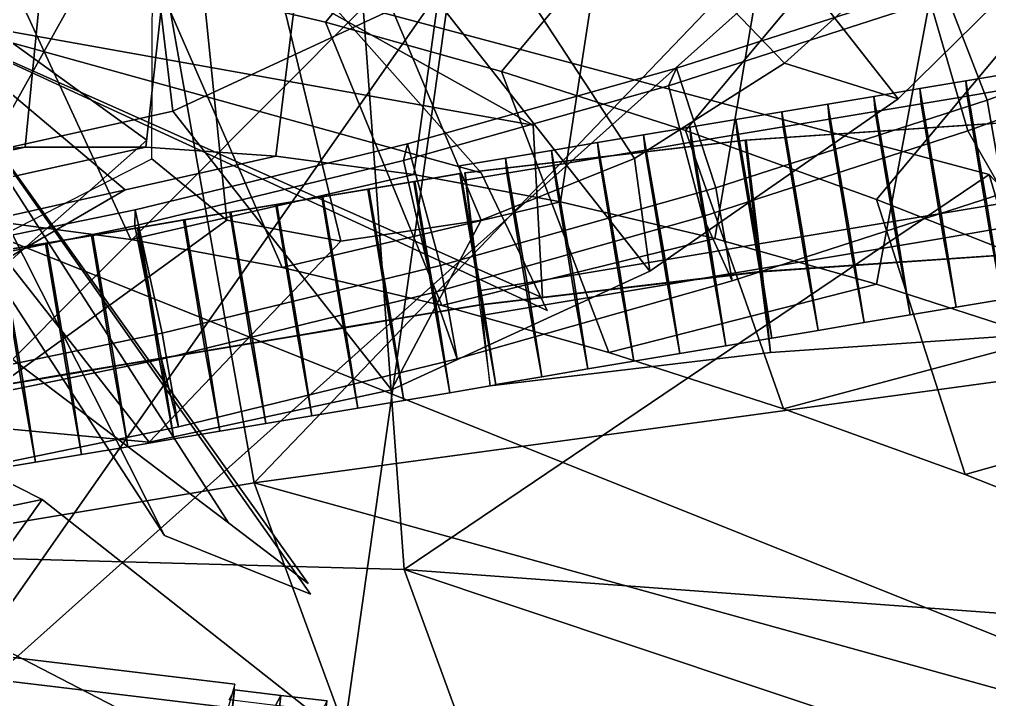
# Model space of a CAD drawing. Header units: metres. Extents: x -219 to 389, y -251 to 301.
# Drawn here: x 109.55 to 121.76, y 32.91 to 41.47 of the extents above; entities that cross this region are included whole.
import ezdxf

# ---------------------------------------------------------------- set-up
doc = ezdxf.new("R2010")
doc.units = ezdxf.units.M

msp = doc.modelspace()

# ---------------------------------------------------------------- linework, layer by layer
at = {"layer": 'Breeder_1InfInt', "color": 3}
for points in [[(121.4761, 40.5089, 412.481), (122.0552, 40.6061, 412.4762), (122.0376, 40.7962, 414.2181), (121.4585, 40.699, 414.2229)], [(121.4585, 40.699, 414.2229), (122.0376, 40.7962, 414.2181), (122.3073, 39.2248, 414.9453), (121.7282, 39.1277, 414.9501)], [(120.8971, 40.4117, 412.4857), (121.4761, 40.5089, 412.481), (121.4585, 40.699, 414.2229), (120.8795, 40.6018, 414.2276)], [(120.8795, 40.6018, 414.2276), (121.4585, 40.699, 414.2229), (121.7282, 39.1277, 414.9501), (121.1492, 39.03054, 414.9548)], [(120.318, 40.3145, 412.4905), (120.8971, 40.4117, 412.4857), (120.8795, 40.6018, 414.2276), (120.3004, 40.5047, 414.2324)], [(120.3004, 40.5047, 414.2324), (120.8795, 40.6018, 414.2276), (121.1492, 39.03054, 414.9548), (120.5701, 38.9333, 414.9596)], [(121.7569, 38.8183, 412.1154), (122.3359, 38.9154, 412.1106), (122.0552, 40.6061, 412.4762), (121.4761, 40.5089, 412.481)], [(119.1599, 40.1202, 412.5), (119.739, 40.2174, 412.4953), (119.7214, 40.4075, 414.2372), (119.1423, 40.3103, 414.2419)], [(119.1423, 40.3103, 414.2419), (119.7214, 40.4075, 414.2372), (119.9911, 38.8361, 414.9644), (119.412, 38.739, 414.9691)], [(119.739, 40.2174, 412.4953), (120.318, 40.3145, 412.4905), (120.3004, 40.5047, 414.2324), (119.7214, 40.4075, 414.2372)], [(119.7214, 40.4075, 414.2372), (120.3004, 40.5047, 414.2324), (120.5701, 38.9333, 414.9596), (119.9911, 38.8361, 414.9644)], [(120.5988, 38.6239, 412.1249), (121.1778, 38.7211, 412.1201), (120.8971, 40.4117, 412.4857), (120.318, 40.3145, 412.4905)], [(121.1778, 38.7211, 412.1201), (121.7569, 38.8183, 412.1154), (121.4761, 40.5089, 412.481), (120.8971, 40.4117, 412.4857)], [(118.5809, 40.02307, 412.5048), (119.1599, 40.1202, 412.5), (119.1423, 40.3103, 414.2419), (118.5633, 40.2131, 414.2467)], [(118.5633, 40.2131, 414.2467), (119.1423, 40.3103, 414.2419), (119.412, 38.739, 414.9691), (118.833, 38.6418, 414.9739)], [(120.0197, 38.5267, 412.1296), (120.5988, 38.6239, 412.1249), (120.318, 40.3145, 412.4905), (119.739, 40.2174, 412.4953)], [(118.0018, 39.9258, 412.5096), (118.5809, 40.02307, 412.5048), (118.5633, 40.2131, 414.2467), (117.9843, 40.116, 414.2514)], [(117.9843, 40.116, 414.2514), (118.5633, 40.2131, 414.2467), (118.833, 38.6418, 414.9739), (118.2539, 38.5446, 414.9786)], [(119.4407, 38.4296, 412.1344), (120.0197, 38.5267, 412.1296), (119.739, 40.2174, 412.4953), (119.1599, 40.1202, 412.5)], [(117.4228, 39.8287, 412.5143), (118.0018, 39.9258, 412.5096), (117.9843, 40.116, 414.2514), (117.4052, 40.01884, 414.2562)], [(117.4052, 40.01884, 414.2562), (117.9843, 40.116, 414.2514), (118.2539, 38.5446, 414.9786), (117.6749, 38.4474, 414.9834)], [(118.8616, 38.3324, 412.1392), (119.4407, 38.4296, 412.1344), (119.1599, 40.1202, 412.5), (118.5809, 40.02307, 412.5048)], [(116.2647, 39.6343, 412.5238), (116.8438, 39.7315, 412.5191), (116.8262, 39.9216, 414.261), (116.2471, 39.8244, 414.2657)], [(116.2471, 39.8244, 414.2657), (116.8262, 39.9216, 414.261), (117.0958, 38.3503, 414.9882), (116.5168, 38.2531, 414.9929)], [(116.8438, 39.7315, 412.5191), (117.4228, 39.8287, 412.5143), (117.4052, 40.01884, 414.2562), (116.8262, 39.9216, 414.261)], [(116.8262, 39.9216, 414.261), (117.4052, 40.01884, 414.2562), (117.6749, 38.4474, 414.9834), (117.0958, 38.3503, 414.9882)], [(117.7035, 38.138, 412.1487), (118.2826, 38.2352, 412.1439), (118.0018, 39.9258, 412.5096), (117.4228, 39.8287, 412.5143)], [(118.2826, 38.2352, 412.1439), (118.8616, 38.3324, 412.1392), (118.5809, 40.02307, 412.5048), (118.0018, 39.9258, 412.5096)], [(115.6857, 39.5371, 412.5286), (116.2647, 39.6343, 412.5238), (116.2471, 39.8244, 414.2657), (115.6681, 39.7273, 414.2705)], [(115.6681, 39.7273, 414.2705), (116.2471, 39.8244, 414.2657), (116.5168, 38.2531, 414.9929), (115.9377, 38.1559, 414.9977)], [(117.1245, 38.04091, 412.1534), (117.7035, 38.138, 412.1487), (117.4228, 39.8287, 412.5143), (116.8438, 39.7315, 412.5191)], [(115.1066, 39.44, 412.5334), (115.6857, 39.5371, 412.5286), (115.6681, 39.7273, 414.2705), (115.089, 39.6301, 414.2752)], [(115.089, 39.6301, 414.2752), (115.6681, 39.7273, 414.2705), (115.9377, 38.1559, 414.9977), (115.3587, 38.05878, 415.0024)], [(116.5454, 37.9437, 412.1582), (117.1245, 38.04091, 412.1534), (116.8438, 39.7315, 412.5191), (116.2647, 39.6343, 412.5238)], [(115.9664, 37.8465, 412.163), (116.5454, 37.9437, 412.1582), (116.2647, 39.6343, 412.5238), (115.6857, 39.5371, 412.5286)], [(114.2061, 37.6901, 412.1246), (114.7852, 37.7872, 412.1199), (114.5131, 39.4346, 412.6517), (113.934, 39.3374, 412.6565)], [(113.934, 39.3374, 412.6565), (114.5131, 39.4346, 412.6517), (114.5278, 39.4342, 414.4336), (113.9487, 39.3371, 414.4384)], [(113.9487, 39.3371, 414.4384), (114.5278, 39.4342, 414.4336), (114.8086, 37.7866, 414.9602), (114.2296, 37.6895, 414.9649)], [(114.7852, 37.7872, 412.1199), (115.3642, 37.8844, 412.1151), (115.0921, 39.5318, 412.6469), (114.5131, 39.4346, 412.6517)], [(114.5131, 39.4346, 412.6517), (115.0921, 39.5318, 412.6469), (115.1068, 39.5314, 414.4288), (114.5278, 39.4342, 414.4336)], [(114.5278, 39.4342, 414.4336), (115.1068, 39.5314, 414.4288), (115.3876, 37.8838, 414.9554), (114.8086, 37.7866, 414.9602)], [(115.3873, 37.7493, 412.1677), (115.9664, 37.8465, 412.163), (115.6857, 39.5371, 412.5286), (115.1066, 39.44, 412.5334)], [(113.6271, 37.5929, 412.1294), (114.2061, 37.6901, 412.1246), (113.934, 39.3374, 412.6565), (113.355, 39.2403, 412.6612)], [(113.355, 39.2403, 412.6612), (113.934, 39.3374, 412.6565), (113.9487, 39.3371, 414.4384), (113.3697, 39.2399, 414.4431)], [(113.3697, 39.2399, 414.4431), (113.9487, 39.3371, 414.4384), (114.2296, 37.6895, 414.9649), (113.6505, 37.5923, 414.9697)], [(113.048, 37.4957, 412.1342), (113.6271, 37.5929, 412.1294), (113.355, 39.2403, 412.6612), (112.7759, 39.1431, 412.666)], [(112.7759, 39.1431, 412.666), (113.355, 39.2403, 412.6612), (113.3697, 39.2399, 414.4431), (112.7906, 39.1427, 414.4479)], [(112.7906, 39.1427, 414.4479), (113.3697, 39.2399, 414.4431), (113.6505, 37.5923, 414.9697), (113.0715, 37.4951, 414.9745)], [(121.7282, 39.1277, 414.9501), (122.3073, 39.2248, 414.9453), (122.4944, 38.04497, 413.6231), (121.9154, 37.9478, 413.6279)], [(112.469, 37.3985, 412.1389), (113.048, 37.4957, 412.1342), (112.7759, 39.1431, 412.666), (112.1969, 39.04594, 412.6707)], [(112.1969, 39.04594, 412.6707), (112.7759, 39.1431, 412.666), (112.7906, 39.1427, 414.4479), (112.2116, 39.04557, 414.4526)], [(112.2116, 39.04557, 414.4526), (112.7906, 39.1427, 414.4479), (113.0715, 37.4951, 414.9745), (112.4924, 37.3979, 414.9792)], [(121.1492, 39.03054, 414.9548), (121.7282, 39.1277, 414.9501), (121.9154, 37.9478, 413.6279), (121.3363, 37.8506, 413.6327)], [(111.3109, 37.2042, 412.1484), (111.8899, 37.3014, 412.1437), (111.6178, 38.9487, 412.6755), (111.0388, 38.8515, 412.6803)], [(111.0388, 38.8515, 412.6803), (111.6178, 38.9487, 412.6755), (111.6325, 38.9484, 414.4574), (111.0535, 38.8512, 414.4622)], [(111.0535, 38.8512, 414.4622), (111.6325, 38.9484, 414.4574), (111.9134, 37.3008, 414.984), (111.3343, 37.2036, 414.9887)], [(111.8899, 37.3014, 412.1437), (112.469, 37.3985, 412.1389), (112.1969, 39.04594, 412.6707), (111.6178, 38.9487, 412.6755)], [(111.6178, 38.9487, 412.6755), (112.1969, 39.04594, 412.6707), (112.2116, 39.04557, 414.4526), (111.6325, 38.9484, 414.4574)], [(111.6325, 38.9484, 414.4574), (112.2116, 39.04557, 414.4526), (112.4924, 37.3979, 414.9792), (111.9134, 37.3008, 414.984)], [(120.5701, 38.9333, 414.9596), (121.1492, 39.03054, 414.9548), (121.3363, 37.8506, 413.6327), (120.7573, 37.7534, 413.6374)], [(110.7318, 37.107, 412.1532), (111.3109, 37.2042, 412.1484), (111.0388, 38.8515, 412.6803), (110.4597, 38.7544, 412.685)], [(110.4597, 38.7544, 412.685), (111.0388, 38.8515, 412.6803), (111.0535, 38.8512, 414.4622), (110.4744, 38.754, 414.4669)], [(110.4744, 38.754, 414.4669), (111.0535, 38.8512, 414.4622), (111.3343, 37.2036, 414.9887), (110.7553, 37.1064, 414.9935)], [(119.412, 38.739, 414.9691), (119.9911, 38.8361, 414.9644), (120.1782, 37.6562, 413.6422), (119.5992, 37.559, 413.6469)], [(119.9911, 38.8361, 414.9644), (120.5701, 38.9333, 414.9596), (120.7573, 37.7534, 413.6374), (120.1782, 37.6562, 413.6422)], [(121.3363, 37.8506, 413.6327), (121.9154, 37.9478, 413.6279), (121.7569, 38.8183, 412.1154), (121.1778, 38.7211, 412.1201)], [(121.9154, 37.9478, 413.6279), (122.4944, 38.04497, 413.6231), (122.3359, 38.9154, 412.1106), (121.7569, 38.8183, 412.1154)], [(110.1528, 37.00987, 412.158), (110.7318, 37.107, 412.1532), (110.4597, 38.7544, 412.685), (109.8807, 38.6572, 412.6898)], [(109.8807, 38.6572, 412.6898), (110.4597, 38.7544, 412.685), (110.4744, 38.754, 414.4669), (109.8954, 38.6568, 414.4717)], [(109.8954, 38.6568, 414.4717), (110.4744, 38.754, 414.4669), (110.7553, 37.1064, 414.9935), (110.1762, 37.00928, 414.9983)], [(118.833, 38.6418, 414.9739), (119.412, 38.739, 414.9691), (119.5992, 37.559, 413.6469), (119.0201, 37.4619, 413.6517)], [(120.7573, 37.7534, 413.6374), (121.3363, 37.8506, 413.6327), (121.1778, 38.7211, 412.1201), (120.5988, 38.6239, 412.1249)], [(109.5737, 36.9126, 412.1627), (110.1528, 37.00987, 412.158), (109.8807, 38.6572, 412.6898), (109.3017, 38.56, 412.6945)], [(109.3017, 38.56, 412.6945), (109.8807, 38.6572, 412.6898), (109.8954, 38.6568, 414.4717), (109.3164, 38.5597, 414.4764)], [(109.3164, 38.5597, 414.4764), (109.8954, 38.6568, 414.4717), (110.1762, 37.00928, 414.9983), (109.5972, 36.9121, 415.003)], [(118.2539, 38.5446, 414.9786), (118.833, 38.6418, 414.9739), (119.0201, 37.4619, 413.6517), (118.4411, 37.3647, 413.6565)], [(120.1782, 37.6562, 413.6422), (120.7573, 37.7534, 413.6374), (120.5988, 38.6239, 412.1249), (120.0197, 38.5267, 412.1296)], [(108.9947, 36.8155, 412.1675), (109.5737, 36.9126, 412.1627), (109.3017, 38.56, 412.6945), (108.7226, 38.4628, 412.6993)], [(108.7373, 38.4625, 414.4812), (109.3164, 38.5597, 414.4764), (109.5972, 36.9121, 415.003), (109.0181, 36.8149, 415.0078)], [(117.6749, 38.4474, 414.9834), (118.2539, 38.5446, 414.9786), (118.4411, 37.3647, 413.6565), (117.862, 37.2675, 413.6612)], [(119.5992, 37.559, 413.6469), (120.1782, 37.6562, 413.6422), (120.0197, 38.5267, 412.1296), (119.4407, 38.4296, 412.1344)], [(116.5168, 38.2531, 414.9929), (117.0958, 38.3503, 414.9882), (117.283, 37.1703, 413.666), (116.7039, 37.07322, 413.6707)], [(117.0958, 38.3503, 414.9882), (117.6749, 38.4474, 414.9834), (117.862, 37.2675, 413.6612), (117.283, 37.1703, 413.666)], [(118.4411, 37.3647, 413.6565), (119.0201, 37.4619, 413.6517), (118.8616, 38.3324, 412.1392), (118.2826, 38.2352, 412.1439)], [(119.0201, 37.4619, 413.6517), (119.5992, 37.559, 413.6469), (119.4407, 38.4296, 412.1344), (118.8616, 38.3324, 412.1392)], [(115.9377, 38.1559, 414.9977), (116.5168, 38.2531, 414.9929), (116.7039, 37.07322, 413.6707), (116.1249, 36.976, 413.6755)], [(117.862, 37.2675, 413.6612), (118.4411, 37.3647, 413.6565), (118.2826, 38.2352, 412.1439), (117.7035, 38.138, 412.1487)], [(115.3587, 38.05878, 415.0024), (115.9377, 38.1559, 414.9977), (116.1249, 36.976, 413.6755), (115.5458, 36.8788, 413.6803)], [(117.283, 37.1703, 413.666), (117.862, 37.2675, 413.6612), (117.7035, 38.138, 412.1487), (117.1245, 38.04091, 412.1534)], [(116.7039, 37.07322, 413.6707), (117.283, 37.1703, 413.666), (117.1245, 38.04091, 412.1534), (116.5454, 37.9437, 412.1582)], [(114.9668, 36.7746, 413.5384), (115.5458, 36.8717, 413.5337), (115.3642, 37.8844, 412.1151), (114.7852, 37.7872, 412.1199)], [(114.8086, 37.7866, 414.9602), (115.3876, 37.8838, 414.9554), (115.5458, 36.8717, 413.5337), (114.9668, 36.7746, 413.5384)], [(115.5458, 36.8788, 413.6803), (116.1249, 36.976, 413.6755), (115.9664, 37.8465, 412.163), (115.3873, 37.7493, 412.1677)], [(116.1249, 36.976, 413.6755), (116.7039, 37.07322, 413.6707), (116.5454, 37.9437, 412.1582), (115.9664, 37.8465, 412.163)], [(114.3877, 36.6774, 413.5432), (114.9668, 36.7746, 413.5384), (114.7852, 37.7872, 412.1199), (114.2061, 37.6901, 412.1246)], [(114.2296, 37.6895, 414.9649), (114.8086, 37.7866, 414.9602), (114.9668, 36.7746, 413.5384), (114.3877, 36.6774, 413.5432)], [(113.8087, 36.5802, 413.5479), (114.3877, 36.6774, 413.5432), (114.2061, 37.6901, 412.1246), (113.6271, 37.5929, 412.1294)], [(113.6505, 37.5923, 414.9697), (114.2296, 37.6895, 414.9649), (114.3877, 36.6774, 413.5432), (113.8087, 36.5802, 413.5479)], [(112.6506, 36.3859, 413.5575), (113.2296, 36.483, 413.5527), (113.048, 37.4957, 412.1342), (112.469, 37.3985, 412.1389)], [(112.4924, 37.3979, 414.9792), (113.0715, 37.4951, 414.9745), (113.2296, 36.483, 413.5527), (112.6506, 36.3859, 413.5575)], [(113.2296, 36.483, 413.5527), (113.8087, 36.5802, 413.5479), (113.6271, 37.5929, 412.1294), (113.048, 37.4957, 412.1342)], [(113.0715, 37.4951, 414.9745), (113.6505, 37.5923, 414.9697), (113.8087, 36.5802, 413.5479), (113.2296, 36.483, 413.5527)], [(112.0715, 36.2887, 413.5622), (112.6506, 36.3859, 413.5575), (112.469, 37.3985, 412.1389), (111.8899, 37.3014, 412.1437)], [(111.9134, 37.3008, 414.984), (112.4924, 37.3979, 414.9792), (112.6506, 36.3859, 413.5575), (112.0715, 36.2887, 413.5622)], [(111.4925, 36.1915, 413.567), (112.0715, 36.2887, 413.5622), (111.8899, 37.3014, 412.1437), (111.3109, 37.2042, 412.1484)], [(111.3343, 37.2036, 414.9887), (111.9134, 37.3008, 414.984), (112.0715, 36.2887, 413.5622), (111.4925, 36.1915, 413.567)], [(110.9134, 36.09439, 413.5717), (111.4925, 36.1915, 413.567), (111.3109, 37.2042, 412.1484), (110.7318, 37.107, 412.1532)], [(110.7553, 37.1064, 414.9935), (111.3343, 37.2036, 414.9887), (111.4925, 36.1915, 413.567), (110.9134, 36.09439, 413.5717)], [(109.7553, 35.9, 413.5813), (110.3344, 35.9972, 413.5765), (110.1528, 37.00987, 412.158), (109.5737, 36.9126, 412.1627)], [(109.5972, 36.9121, 415.003), (110.1762, 37.00928, 414.9983), (110.3344, 35.9972, 413.5765), (109.7553, 35.9, 413.5813)], [(110.3344, 35.9972, 413.5765), (110.9134, 36.09439, 413.5717), (110.7318, 37.107, 412.1532), (110.1528, 37.00987, 412.158)], [(110.1762, 37.00928, 414.9983), (110.7553, 37.1064, 414.9935), (110.9134, 36.09439, 413.5717), (110.3344, 35.9972, 413.5765)], [(109.1763, 35.8028, 413.586), (109.7553, 35.9, 413.5813), (109.5737, 36.9126, 412.1627), (108.9947, 36.8155, 412.1675)], [(109.0181, 36.8149, 415.0078), (109.5972, 36.9121, 415.003), (109.7553, 35.9, 413.5813), (109.1763, 35.8028, 413.586)], [(112.0824, 31.4259, 508.1195), (112.6652, 31.3559, 508.1363), (112.839, 32.9643, 508.8097), (112.2562, 33.03436, 508.793)], [(112.2562, 33.03436, 508.793), (112.839, 32.9643, 508.8097), (112.7737, 32.8389, 510.5564), (112.1909, 32.9089, 510.5396)], [(112.6652, 31.3559, 508.1363), (113.2479, 31.2859, 508.153), (113.4217, 32.8943, 508.8265), (112.839, 32.9643, 508.8097)], [(112.839, 32.9643, 508.8097), (113.4217, 32.8943, 508.8265), (113.3564, 32.7689, 510.5731), (112.7737, 32.8389, 510.5564)]]:
    msp.add_3dface(points, dxfattribs=at)
at = {"layer": 'Breeder_1Pdcel', "color": 3}
for points in [[(121.7252, 40.4557, 413.2137), (125.0785, 41.6767, 413.7785), (124.4345, 43.1257, 414.4715), (121.1556, 41.9345, 413.9198)], [(121.0083, 41.6985, 415.6321), (124.241, 42.8743, 416.1726), (124.7634, 41.2676, 416.5468), (121.4853, 40.0717, 416.0003)], [(117.8196, 40.8605, 413.4821), (121.1556, 41.9345, 413.9198), (121.0083, 41.6985, 415.6321), (117.7194, 40.6383, 415.2041)], [(118.3131, 39.3546, 412.7655), (121.7252, 40.4557, 413.2137), (121.1556, 41.9345, 413.9198), (117.8196, 40.8605, 413.4821)], [(117.7194, 40.6383, 415.2041), (121.0083, 41.6985, 415.6321), (121.4853, 40.0717, 416.0003), (118.1501, 38.993, 415.5679)], [(121.932, 39.2871, 414.5189), (125.2848, 40.511, 415.0804), (125.0785, 41.6767, 413.7785), (121.7252, 40.4557, 413.2137)], [(121.4853, 40.0717, 416.0003), (124.7634, 41.2676, 416.5468), (125.2848, 40.511, 415.0804), (121.932, 39.2871, 414.5189)], [(114.4344, 39.9065, 413.1595), (117.8196, 40.8605, 413.4821), (117.7194, 40.6383, 415.2041), (114.3823, 39.6965, 414.8896)], [(114.8504, 38.3761, 412.4351), (118.3131, 39.3546, 412.7655), (117.8196, 40.8605, 413.4821), (114.4344, 39.9065, 413.1595)], [(114.3823, 39.6965, 414.8896), (117.7194, 40.6383, 415.2041), (118.1501, 38.993, 415.5679), (114.7657, 38.03436, 415.2506)], [(118.5205, 38.183, 414.074), (121.932, 39.2871, 414.5189), (121.7252, 40.4557, 413.2137), (118.3131, 39.3546, 412.7655)], [(118.8716, 38.2979, 412.0898), (122.395, 38.5388, 412.0644), (122.2863, 40.197, 412.5922), (118.6811, 39.9527, 412.6197)], [(118.6811, 39.9527, 412.6197), (122.2863, 40.197, 412.5922), (122.3009, 40.1966, 414.3652), (118.6958, 39.9523, 414.3971)], [(118.6958, 39.9523, 414.3971), (122.3009, 40.1966, 414.3652), (122.4183, 38.5382, 414.8905), (118.8949, 38.2973, 414.923)], [(118.1501, 38.993, 415.5679), (121.4853, 40.0717, 416.0003), (121.932, 39.2871, 414.5189), (118.5205, 38.183, 414.074)], [(115.3414, 37.8812, 412.1153), (118.8716, 38.2979, 412.0898), (118.6811, 39.9527, 412.6197), (115.1505, 39.5401, 412.6465)], [(115.1505, 39.5401, 412.6465), (118.6811, 39.9527, 412.6197), (118.6958, 39.9523, 414.3971), (115.1652, 39.5397, 414.4284)], [(115.1652, 39.5397, 414.4284), (118.6958, 39.9523, 414.3971), (118.8949, 38.2973, 414.923), (115.3649, 37.8806, 414.9556)], [(111.0082, 39.07476, 412.9529), (114.4344, 39.9065, 413.1595), (114.3823, 39.6965, 414.8896), (111.005, 38.8751, 414.6895)], [(111.3455, 37.5226, 412.2233), (114.8504, 38.3761, 412.4351), (114.4344, 39.9065, 413.1595), (111.0082, 39.07476, 412.9529)], [(111.005, 38.8751, 414.6895), (114.3823, 39.6965, 414.8896), (114.7657, 38.03436, 415.2506), (111.3403, 37.1978, 415.0492)], [(115.0583, 37.2016, 413.7469), (118.5205, 38.183, 414.074), (118.3131, 39.3546, 412.7655), (114.8504, 38.3761, 412.4351)], [(107.5266, 38.3629, 412.8625), (111.0082, 39.07476, 412.9529), (111.005, 38.8751, 414.6895), (107.5234, 38.1628, 414.6034)], [(107.8648, 36.8069, 412.131), (111.3455, 37.5226, 412.2233), (111.0082, 39.07476, 412.9529), (107.5266, 38.3629, 412.8625)], [(114.7657, 38.03436, 415.2506), (118.1501, 38.993, 415.5679), (118.5205, 38.183, 414.074), (115.0583, 37.2016, 413.7469)], [(107.5234, 38.1628, 414.6034), (111.005, 38.8751, 414.6895), (111.3403, 37.1978, 415.0492), (107.8596, 36.4813, 414.9641)], [(119.0029, 37.2807, 413.5052), (122.4762, 37.5195, 413.4767), (122.395, 38.5388, 412.0644), (118.8716, 38.2979, 412.0898)], [(118.8949, 38.2973, 414.923), (122.4183, 38.5382, 414.8905), (122.4762, 37.5195, 413.4767), (119.0029, 37.2807, 413.5052)], [(111.5539, 36.3451, 413.5384), (115.0583, 37.2016, 413.7469), (114.8504, 38.3761, 412.4351), (111.3455, 37.5226, 412.2233)], [(115.4731, 36.8614, 413.5343), (119.0029, 37.2807, 413.5052), (118.8716, 38.2979, 412.0898), (115.3414, 37.8812, 412.1153)], [(115.3649, 37.8806, 414.9556), (118.8949, 38.2973, 414.923), (119.0029, 37.2807, 413.5052), (115.4731, 36.8614, 413.5343)], [(111.3403, 37.1978, 415.0492), (114.7657, 38.03436, 415.2506), (115.0583, 37.2016, 413.7469), (111.5539, 36.3451, 413.5384)], [(108.0738, 35.6264, 413.4495), (111.5539, 36.3451, 413.5384), (111.3455, 37.5226, 412.2233), (107.8648, 36.8069, 412.131)], [(107.8596, 36.4813, 414.9641), (111.3403, 37.1978, 415.0492), (111.5539, 36.3451, 413.5384), (108.0738, 35.6264, 413.4495)]]:
    msp.add_3dface(points, dxfattribs=at)
at = {"layer": 'Breeder_1Pdncle', "color": 3}
for points in [[(106.117, 33.843, 508.7472), (112.261, 33.1048, 508.9217), (112.176, 32.8099, 510.6469), (105.8695, 33.5666, 510.4598)], [(106.0562, 32.2961, 507.9263), (112.1004, 31.5691, 508.093), (112.261, 33.1048, 508.9217), (106.117, 33.843, 508.7472)], [(105.8695, 33.5666, 510.4598), (112.176, 32.8099, 510.6469), (111.9586, 31.05716, 510.8832), (105.6522, 31.8138, 510.6961)]]:
    msp.add_3dface(points, dxfattribs=at)
at = {"layer": 'Breeder_2Pdcel', "color": 3}
for points in [[(120.5011, 46.6643, 257.7439), (117.8327, 44.01317, 257.0545), (120.6075, 40.4748, 259.8345), (123.2878, 43.1108, 260.5359)], [(120.8437, 42.4225, 265.0978), (119.1789, 40.9204, 264.8131), (115.5832, 44.6599, 265.1494), (116.6123, 45.4803, 265.1664)], [(112.8848, 45.3369, 260.727), (110.9775, 44.5392, 261.6499), (111.4819, 40.319, 258.7349), (114.7211, 41.8251, 257.3971)], [(119.1789, 40.9204, 264.8131), (117.2886, 39.7213, 265.1391), (114.4625, 44.04423, 265.4843), (115.5832, 44.6599, 265.1494)], [(110.9775, 44.5392, 261.6499), (109.2276, 44.2473, 263.0594), (108.443, 39.6444, 260.9311), (111.4819, 40.319, 258.7349)], [(112.1594, 38.9474, 269.1699), (111.219, 39.7164, 271.0872), (111.2322, 44.4966, 269.2843), (111.6523, 43.9253, 268.1379)], [(117.2886, 39.7213, 265.1391), (115.3622, 38.9479, 266.0429), (113.3619, 43.6967, 266.1406), (114.4625, 44.04423, 265.4843)], [(117.8327, 44.01317, 257.0545), (114.7211, 41.8251, 257.3971), (117.4838, 38.302, 260.1651), (120.6075, 40.4748, 259.8345)], [(113.5932, 38.6802, 267.4333), (112.1594, 38.9474, 269.1699), (111.6523, 43.9253, 268.1379), (112.3923, 43.6548, 267.055)], [(115.3622, 38.9479, 266.0429), (113.5932, 38.6802, 267.4333), (112.3923, 43.6548, 267.055), (113.3619, 43.6967, 266.1406)], [(123.2878, 43.1108, 260.5359), (120.6075, 40.4748, 259.8345), (119.1789, 40.9204, 264.8131), (120.8437, 42.4225, 265.0978)], [(114.7211, 41.8251, 257.3971), (111.4819, 40.319, 258.7349), (114.2327, 36.8112, 261.4909), (117.4838, 38.302, 260.1651)], [(120.6075, 40.4748, 259.8345), (117.4838, 38.302, 260.1651), (117.2886, 39.7213, 265.1391), (119.1789, 40.9204, 264.8131)], [(111.4819, 40.319, 258.7349), (108.443, 39.6444, 260.9311), (111.1819, 36.1519, 263.6751), (114.2327, 36.8112, 261.4909)], [(108.443, 39.6444, 260.9311), (105.9112, 39.8665, 263.7625), (108.638, 36.3892, 266.4945), (111.1819, 36.1519, 263.6751)], [(108.638, 36.3892, 266.4945), (106.8508, 37.4798, 269.6664), (111.219, 39.7164, 271.0872), (112.1594, 38.9474, 269.1699)], [(117.4838, 38.302, 260.1651), (114.2327, 36.8112, 261.4909), (115.3622, 38.9479, 266.0429), (117.2886, 39.7213, 265.1391)], [(111.1819, 36.1519, 263.6751), (108.638, 36.3892, 266.4945), (112.1594, 38.9474, 269.1699), (113.5932, 38.6802, 267.4333)], [(114.2327, 36.8112, 261.4909), (111.1819, 36.1519, 263.6751), (113.5932, 38.6802, 267.4333), (115.3622, 38.9479, 266.0429)]]:
    msp.add_3dface(points, dxfattribs=at)
at = {"layer": 'Breeder_2Petal1', "color": 3}
for points in [[(108.0463, 41.5695, 268.7387), (115.3598, 39.5412, 274.7875), (109.9084, 45.6984, 282.4123)], [(108.0463, 41.5695, 268.7387), (109.9084, 45.6984, 282.4123), (115.3598, 39.5412, 274.7875)], [(104.0259, 45.1153, 292.2428), (110.882, 39.329, 292.3428), (107.1883, 37.1785, 287.6388)], [(104.0259, 45.1153, 292.2428), (107.1883, 37.1785, 287.6388), (110.882, 39.329, 292.3428)], [(104.0259, 45.1153, 292.2428), (108.5166, 40.8092, 284.2514), (111.9848, 43.8478, 288.5752)], [(104.0259, 45.1153, 292.2428), (111.9848, 43.8478, 288.5752), (108.5166, 40.8092, 284.2514)], [(104.0259, 45.1153, 292.2428), (106.9658, 36.2533, 288.3195), (111.1542, 39.953, 291.2735)], [(104.0259, 45.1153, 292.2428), (111.1542, 39.953, 291.2735), (106.9658, 36.2533, 288.3195)], [(108.0463, 41.5695, 268.7387), (109.5389, 43.7599, 282.9433), (116.0146, 40.1413, 274.8246)], [(108.0463, 41.5695, 268.7387), (116.0146, 40.1413, 274.8246), (109.5389, 43.7599, 282.9433)], [(108.0463, 41.5695, 268.7387), (105.8023, 39.9647, 282.9227), (112.182, 35.136, 275.3778)], [(108.0463, 41.5695, 268.7387), (112.182, 35.136, 275.3778), (105.8023, 39.9647, 282.9227)], [(108.0463, 41.5695, 268.7387), (111.3779, 34.977, 275.0338), (107.1403, 41.4974, 283.1142)], [(108.0463, 41.5695, 268.7387), (107.1403, 41.4974, 283.1142), (111.3779, 34.977, 275.0338)], [(108.0463, 41.5695, 268.7387), (112.182, 35.136, 275.3778), (113.1833, 34.3712, 269.1835)], [(108.0463, 41.5695, 268.7387), (113.1833, 34.3712, 269.1835), (112.182, 35.136, 275.3778)], [(108.0463, 41.5695, 268.7387), (116.0146, 40.1413, 274.8246), (116.1336, 37.9672, 268.8903)], [(108.0463, 41.5695, 268.7387), (116.1336, 37.9672, 268.8903), (116.0146, 40.1413, 274.8246)], [(108.0463, 41.5695, 268.7387), (113.2123, 34.2384, 268.9936), (111.3779, 34.977, 275.0338)], [(108.0463, 41.5695, 268.7387), (111.3779, 34.977, 275.0338), (113.2123, 34.2384, 268.9936)], [(108.0463, 41.5695, 268.7387), (116.192, 37.8083, 268.7295), (115.3598, 39.5412, 274.7875)], [(108.0463, 41.5695, 268.7387), (115.3598, 39.5412, 274.7875), (116.192, 37.8083, 268.7295)]]:
    msp.add_3dface(points, dxfattribs=at)
at = {"layer": 'Breeder_Intrnd', "color": 3}
for points in [[(113.8818, 45.03434, 622.0798), (115.9935, 44.5368, 625.2126), (113.4033, 41.4401, 626.4669), (111.2915, 41.9377, 623.334)], [(115.9935, 44.5368, 625.2126), (118.2081, 43.9149, 628.2509), (115.6179, 40.8183, 629.5051), (113.4033, 41.4401, 626.4669)], [(108.216, 39.7436, 604.4405), (109.622, 39.8634, 607.64), (110.0283, 43.987, 607.3038), (108.5763, 43.861, 603.9941)], [(109.622, 39.8634, 607.64), (111.1431, 39.8663, 610.7886), (111.5993, 43.9922, 610.561), (110.0283, 43.987, 607.3038)], [(111.1431, 39.8663, 610.7886), (112.7755, 39.7525, 613.8789), (113.2855, 43.8765, 613.7581), (111.5993, 43.9922, 610.561)], [(112.7755, 39.7525, 613.8789), (114.5154, 39.5222, 616.9034), (115.083, 43.6404, 616.8871), (113.2855, 43.8765, 613.7581)], [(118.2081, 43.9149, 628.2509), (120.5201, 43.1703, 631.1872), (117.9299, 40.07367, 632.4414), (115.6179, 40.8183, 629.5051)], [(114.5154, 39.5222, 616.9034), (116.3585, 39.1758, 619.8548), (116.9873, 43.2843, 619.9407), (115.083, 43.6404, 616.8871)], [(116.3585, 39.1758, 619.8548), (118.3005, 38.7143, 622.726), (118.9939, 42.8091, 622.9115), (116.9873, 43.2843, 619.9407)], [(120.5201, 43.1703, 631.1872), (122.9241, 42.3045, 634.0145), (120.3339, 39.2079, 635.2687), (117.9299, 40.07367, 632.4414)], [(123.2943, 41.5063, 628.5762), (125.5778, 40.6818, 631.2565), (122.9241, 42.3045, 634.0145), (120.5201, 43.1703, 631.1872)], [(118.3005, 38.7143, 622.726), (120.3366, 38.1388, 625.51), (121.0979, 42.2159, 625.7924), (118.9939, 42.8091, 622.9115)], [(107.3966, 42.5552, 616.8147), (109.2877, 42.3096, 620.114), (110.9542, 38.7044, 618.8863), (109.1568, 38.9406, 615.7572)], [(109.2877, 42.3096, 620.114), (111.2915, 41.9377, 623.334), (112.8586, 38.3483, 621.9399), (110.9542, 38.7044, 618.8863)], [(122.9241, 42.3045, 634.0145), (125.4142, 41.3199, 636.7259), (122.824, 38.2232, 637.9801), (120.3339, 39.2079, 635.2687)], [(120.3366, 38.1388, 625.51), (122.4619, 37.4506, 628.2002), (123.2943, 41.5063, 628.5762), (121.0979, 42.2159, 625.7924)], [(111.2915, 41.9377, 623.334), (113.4033, 41.4401, 626.4669), (114.8651, 37.8731, 624.9106), (112.8586, 38.3483, 621.9399)], [(113.4033, 41.4401, 626.4669), (115.6179, 40.8183, 629.5051), (116.9692, 37.28, 627.7915), (114.8651, 37.8731, 624.9106)], [(115.6179, 40.8183, 629.5051), (117.9299, 40.07367, 632.4414), (119.1656, 36.5703, 630.5753), (116.9692, 37.28, 627.7915)], [(117.9299, 40.07367, 632.4414), (120.3339, 39.2079, 635.2687), (121.4491, 35.7458, 633.2556), (119.1656, 36.5703, 630.5753)], [(104.4476, 38.925, 605.9933), (105.8996, 39.05106, 609.3029), (109.622, 39.8634, 607.64), (108.216, 39.7436, 604.4405)], [(105.8996, 39.05106, 609.3029), (107.4706, 39.05625, 612.5602), (111.1431, 39.8663, 610.7886), (109.622, 39.8634, 607.64)], [(107.4706, 39.05625, 612.5602), (109.1568, 38.9406, 615.7572), (112.7755, 39.7525, 613.8789), (111.1431, 39.8663, 610.7886)], [(109.1568, 38.9406, 615.7572), (110.9542, 38.7044, 618.8863), (114.5154, 39.5222, 616.9034), (112.7755, 39.7525, 613.8789)], [(110.9542, 38.7044, 618.8863), (112.8586, 38.3483, 621.9399), (116.3585, 39.1758, 619.8548), (114.5154, 39.5222, 616.9034)], [(120.3339, 39.2079, 635.2687), (122.824, 38.2232, 637.9801), (123.8141, 34.8085, 635.8257), (121.4491, 35.7458, 633.2556)], [(112.8586, 38.3483, 621.9399), (114.8651, 37.8731, 624.9106), (118.3005, 38.7143, 622.726), (116.3585, 39.1758, 619.8548)], [(114.8651, 37.8731, 624.9106), (116.9692, 37.28, 627.7915), (120.3366, 38.1388, 625.51), (118.3005, 38.7143, 622.726)], [(116.9692, 37.28, 627.7915), (119.1656, 36.5703, 630.5753), (122.4619, 37.4506, 628.2002), (120.3366, 38.1388, 625.51)], [(119.1656, 36.5703, 630.5753), (121.4491, 35.7458, 633.2556), (124.6714, 36.6515, 630.7901), (122.4619, 37.4506, 628.2002)], [(121.4491, 35.7458, 633.2556), (123.8141, 34.8085, 635.8257), (126.9596, 35.7433, 633.2734), (124.6714, 36.6515, 630.7901)]]:
    msp.add_3dface(points, dxfattribs=at)
at = {"layer": 'Breeder_Leaf', "color": 3}
for points in [[(110.5234, 10.5476, 159.4825), (70.7771, 30.3066, 162.018), (74.215, 72.4017, 145.376)], [(110.5234, 10.5476, 159.4825), (74.215, 72.4017, 145.376), (70.7771, 30.3066, 162.018)], [(110.5234, 10.5476, 159.4825), (74.215, 72.4017, 145.376), (117.512, 59.8459, 134.8215)], [(110.5234, 10.5476, 159.4825), (117.512, 59.8459, 134.8215), (74.215, 72.4017, 145.376)], [(86.6703, 61.02448, 245.9122), (135.7924, 56.9503, 270.3163), (107.801, 31.9138, 263.0807)], [(86.6703, 61.02448, 245.9122), (107.801, 31.9138, 263.0807), (135.7924, 56.9503, 270.3163)], [(117.512, 59.8459, 134.8215), (162.5012, 0.5218, 153.1361), (110.5234, 10.5476, 159.4825)], [(117.512, 59.8459, 134.8215), (110.5234, 10.5476, 159.4825), (162.5012, 0.5218, 153.1361)], [(162.5012, 0.5218, 153.1361), (117.512, 59.8459, 134.8215), (166.2345, 45.7714, 123.0788)], [(162.5012, 0.5218, 153.1361), (166.2345, 45.7714, 123.0788), (117.512, 59.8459, 134.8215)], [(64.6376, 27.05163, 240.926), (89.3968, 58.9489, 235.7808), (117.9598, 46.3033, 232.3393)], [(64.6376, 27.05163, 240.926), (117.9598, 46.3033, 232.3393), (89.3968, 58.9489, 235.7808)], [(94.5404, 32.6387, 388.6955), (109.0443, 55.1086, 379.2359), (112.5063, 35.6411, 385.5618)], [(94.5404, 32.6387, 388.6955), (112.5063, 35.6411, 385.5618), (109.0443, 55.1086, 379.2359)], [(109.0443, 55.1086, 379.2359), (128.8282, 52.6729, 379.0067), (112.5063, 35.6411, 385.5618)], [(109.0443, 55.1086, 379.2359), (112.5063, 35.6411, 385.5618), (128.8282, 52.6729, 379.0067)], [(112.5063, 35.6411, 385.5618), (128.8282, 52.6729, 379.0067), (134.6756, 38.6596, 380.3806)], [(112.5063, 35.6411, 385.5618), (134.6756, 38.6596, 380.3806), (128.8282, 52.6729, 379.0067)], [(131.3316, 29.9135, 341.9463), (99.6429, 42.6068, 320.7919), (125.6851, 50.3975, 322.9221)], [(131.3316, 29.9135, 341.9463), (125.6851, 50.3975, 322.9221), (99.6429, 42.6068, 320.7919)], [(88.2083, 45.08953, 387.438), (113.9166, 50.06366, 394.8825), (102.2814, 35.3157, 397.216)], [(88.2083, 45.08953, 387.438), (102.2814, 35.3157, 397.216), (113.9166, 50.06366, 394.8825)], [(103.3175, 42.00221, 559.243), (113.0438, 46.788, 561.7749), (109.4679, 40.3655, 564.1998)], [(103.3175, 42.00221, 559.243), (109.4679, 40.3655, 564.1998), (113.0438, 46.788, 561.7749)], [(64.6376, 27.05163, 240.926), (117.9598, 46.3033, 232.3393), (91.9022, 9.04292, 234.9747)], [(64.6376, 27.05163, 240.926), (91.9022, 9.04292, 234.9747), (117.9598, 46.3033, 232.3393)], [(117.9598, 46.3033, 232.3393), (147.309, 22.6553, 229.5163), (91.9022, 9.04292, 234.9747)], [(117.9598, 46.3033, 232.3393), (91.9022, 9.04292, 234.9747), (147.309, 22.6553, 229.5163)], [(99.6429, 42.6068, 320.7919), (131.3316, 29.9135, 341.9463), (105.9366, 19.3501, 337.1167)], [(99.6429, 42.6068, 320.7919), (105.9366, 19.3501, 337.1167), (131.3316, 29.9135, 341.9463)], [(106.265, 41.9649, 555.1234), (113.8774, 41.6231, 554.451), (107.0295, 34.7508, 560.8101)], [(106.265, 41.9649, 555.1234), (107.0295, 34.7508, 560.8101), (113.8774, 41.6231, 554.451)], [(107.0295, 34.7508, 560.8101), (113.8774, 41.6231, 554.451), (114.3918, 34.5484, 559.1145)], [(107.0295, 34.7508, 560.8101), (114.3918, 34.5484, 559.1145), (113.8774, 41.6231, 554.451)], [(113.8774, 41.6231, 554.451), (121.7533, 39.5224, 554.4991), (114.3918, 34.5484, 559.1145)], [(113.8774, 41.6231, 554.451), (114.3918, 34.5484, 559.1145), (121.7533, 39.5224, 554.4991)], [(76.8401, 24.7406, 318.1459), (101.4896, 40.1043, 311.843), (117.9613, 24.2035, 310.3039)], [(76.8401, 24.7406, 318.1459), (117.9613, 24.2035, 310.3039), (101.4896, 40.1043, 311.843)], [(114.3918, 34.5484, 559.1145), (121.7533, 39.5224, 554.4991), (123.411, 33.8854, 556.5834)], [(114.3918, 34.5484, 559.1145), (123.411, 33.8854, 556.5834), (121.7533, 39.5224, 554.4991)], [(121.7533, 39.5224, 554.4991), (130.0612, 30.6421, 550.9698), (123.411, 33.8854, 556.5834)], [(121.7533, 39.5224, 554.4991), (123.411, 33.8854, 556.5834), (130.0612, 30.6421, 550.9698)], [(134.6756, 38.6596, 380.3806), (134.7992, 29.4594, 392.0242), (112.5063, 35.6411, 385.5618)], [(134.6756, 38.6596, 380.3806), (112.5063, 35.6411, 385.5618), (134.7992, 29.4594, 392.0242)], [(100.1956, 33.4252, 562.6696), (104.215, 38.28, 557.3643), (109.8394, 35.4286, 556.5336)], [(100.1956, 33.4252, 562.6696), (109.8394, 35.4286, 556.5336), (104.215, 38.28, 557.3643)], [(117.6989, 21.5018, 397.6809), (94.5404, 32.6387, 388.6955), (112.5063, 35.6411, 385.5618)], [(117.6989, 21.5018, 397.6809), (112.5063, 35.6411, 385.5618), (94.5404, 32.6387, 388.6955)], [(112.5063, 35.6411, 385.5618), (134.7992, 29.4594, 392.0242), (117.6989, 21.5018, 397.6809)], [(112.5063, 35.6411, 385.5618), (117.6989, 21.5018, 397.6809), (134.7992, 29.4594, 392.0242)], [(100.1956, 33.4252, 562.6696), (109.8394, 35.4286, 556.5336), (105.5336, 29.3933, 562.0109)], [(100.1956, 33.4252, 562.6696), (105.5336, 29.3933, 562.0109), (109.8394, 35.4286, 556.5336)], [(109.8394, 35.4286, 556.5336), (115.8402, 30.695, 556.8495), (105.5336, 29.3933, 562.0109)], [(109.8394, 35.4286, 556.5336), (105.5336, 29.3933, 562.0109), (115.8402, 30.695, 556.8495)], [(116.0181, 30.09346, 565.4393), (107.0295, 34.7508, 560.8101), (114.3918, 34.5484, 559.1145)], [(116.0181, 30.09346, 565.4393), (114.3918, 34.5484, 559.1145), (107.0295, 34.7508, 560.8101)], [(107.0295, 34.7508, 560.8101), (116.0181, 30.09346, 565.4393), (108.4081, 29.3559, 566.6471)], [(107.0295, 34.7508, 560.8101), (108.4081, 29.3559, 566.6471), (116.0181, 30.09346, 565.4393)], [(123.411, 33.8854, 556.5834), (123.2354, 31.5895, 562.1979), (114.3918, 34.5484, 559.1145)], [(123.411, 33.8854, 556.5834), (114.3918, 34.5484, 559.1145), (123.2354, 31.5895, 562.1979)], [(114.3918, 34.5484, 559.1145), (123.2354, 31.5895, 562.1979), (116.0181, 30.09346, 565.4393)], [(114.3918, 34.5484, 559.1145), (116.0181, 30.09346, 565.4393), (123.2354, 31.5895, 562.1979)]]:
    msp.add_3dface(points, dxfattribs=at)

doc.saveas('drawing.dxf')
